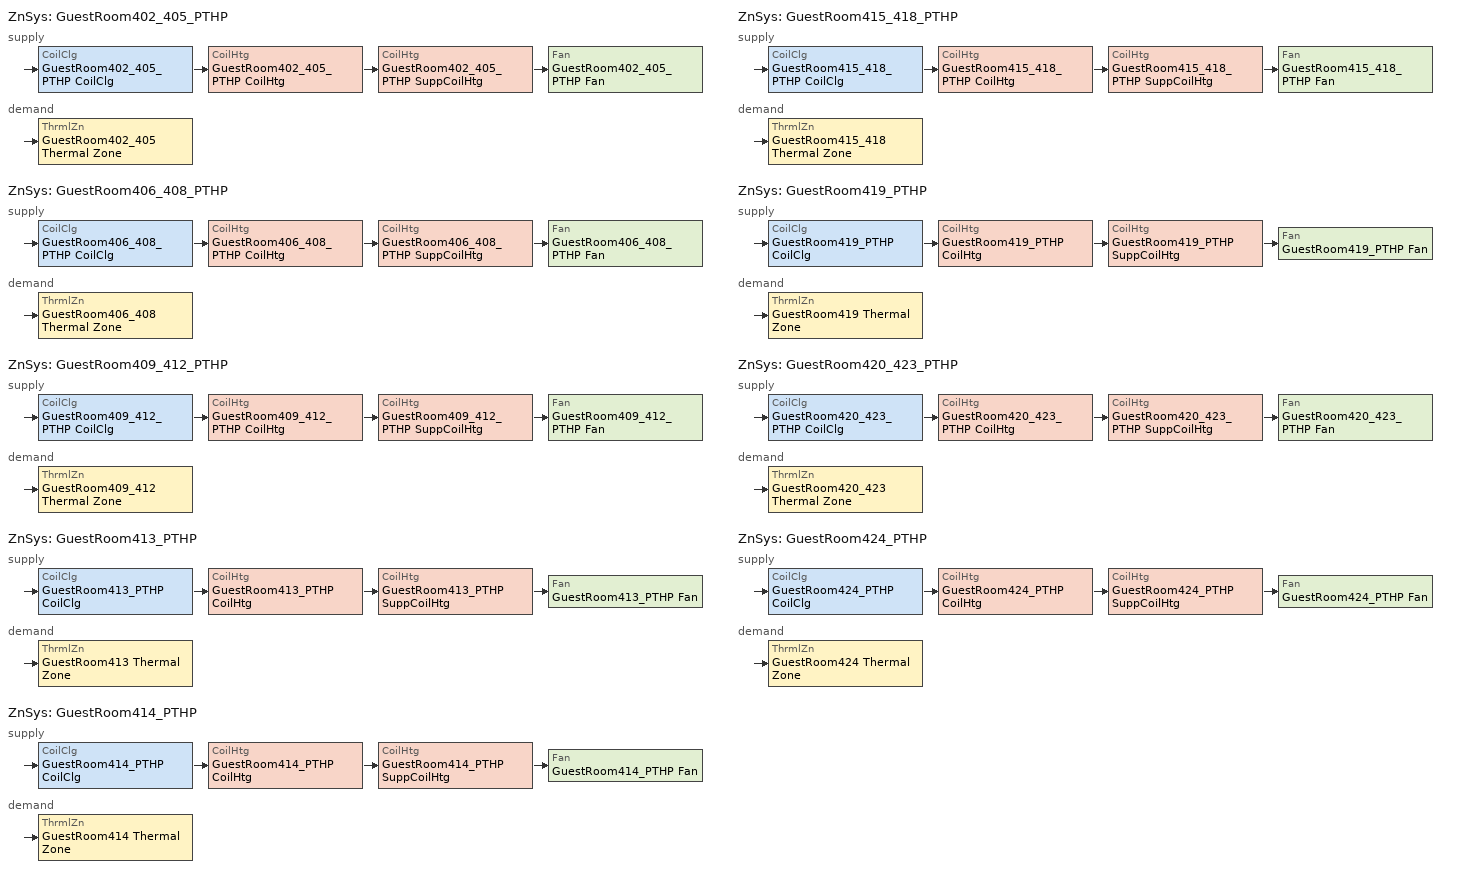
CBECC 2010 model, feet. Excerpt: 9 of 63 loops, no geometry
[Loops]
ZnSys 'GuestRoom402_405_PTHP'
 supply: CoilClg 'GuestRoom402_405_PTHP CoilClg' > CoilHtg 'GuestRoom402_405_PTHP CoilHtg' > CoilHtg 'GuestRoom402_405_PTHP SuppCoilHtg' > Fan 'GuestRoom402_405_PTHP Fan'
 demand: ThrmlZn 'GuestRoom402_405 Thermal Zone'
ZnSys 'GuestRoom406_408_PTHP'
 supply: CoilClg 'GuestRoom406_408_PTHP CoilClg' > CoilHtg 'GuestRoom406_408_PTHP CoilHtg' > CoilHtg 'GuestRoom406_408_PTHP SuppCoilHtg' > Fan 'GuestRoom406_408_PTHP Fan'
 demand: ThrmlZn 'GuestRoom406_408 Thermal Zone'
ZnSys 'GuestRoom409_412_PTHP'
 supply: CoilClg 'GuestRoom409_412_PTHP CoilClg' > CoilHtg 'GuestRoom409_412_PTHP CoilHtg' > CoilHtg 'GuestRoom409_412_PTHP SuppCoilHtg' > Fan 'GuestRoom409_412_PTHP Fan'
 demand: ThrmlZn 'GuestRoom409_412 Thermal Zone'
ZnSys 'GuestRoom413_PTHP'
 supply: CoilClg 'GuestRoom413_PTHP CoilClg' > CoilHtg 'GuestRoom413_PTHP CoilHtg' > CoilHtg 'GuestRoom413_PTHP SuppCoilHtg' > Fan 'GuestRoom413_PTHP Fan'
 demand: ThrmlZn 'GuestRoom413 Thermal Zone'
ZnSys 'GuestRoom414_PTHP'
 supply: CoilClg 'GuestRoom414_PTHP CoilClg' > CoilHtg 'GuestRoom414_PTHP CoilHtg' > CoilHtg 'GuestRoom414_PTHP SuppCoilHtg' > Fan 'GuestRoom414_PTHP Fan'
 demand: ThrmlZn 'GuestRoom414 Thermal Zone'
ZnSys 'GuestRoom415_418_PTHP'
 supply: CoilClg 'GuestRoom415_418_PTHP CoilClg' > CoilHtg 'GuestRoom415_418_PTHP CoilHtg' > CoilHtg 'GuestRoom415_418_PTHP SuppCoilHtg' > Fan 'GuestRoom415_418_PTHP Fan'
 demand: ThrmlZn 'GuestRoom415_418 Thermal Zone'
ZnSys 'GuestRoom419_PTHP'
 supply: CoilClg 'GuestRoom419_PTHP CoilClg' > CoilHtg 'GuestRoom419_PTHP CoilHtg' > CoilHtg 'GuestRoom419_PTHP SuppCoilHtg' > Fan 'GuestRoom419_PTHP Fan'
 demand: ThrmlZn 'GuestRoom419 Thermal Zone'
ZnSys 'GuestRoom420_423_PTHP'
 supply: CoilClg 'GuestRoom420_423_PTHP CoilClg' > CoilHtg 'GuestRoom420_423_PTHP CoilHtg' > CoilHtg 'GuestRoom420_423_PTHP SuppCoilHtg' > Fan 'GuestRoom420_423_PTHP Fan'
 demand: ThrmlZn 'GuestRoom420_423 Thermal Zone'
ZnSys 'GuestRoom424_PTHP'
 supply: CoilClg 'GuestRoom424_PTHP CoilClg' > CoilHtg 'GuestRoom424_PTHP CoilHtg' > CoilHtg 'GuestRoom424_PTHP SuppCoilHtg' > Fan 'GuestRoom424_PTHP Fan'
 demand: ThrmlZn 'GuestRoom424 Thermal Zone'
[ZnSys] Type=PTHP
Name | Cnt
GuestRoom402_405_PTHP; GuestRoom409_412_PTHP; GuestRoom415_418_PTHP; GuestRoom420_423_PTHP | 4
GuestRoom406_408_PTHP | 3
GuestRoom413_PTHP; GuestRoom414_PTHP; GuestRoom419_PTHP; GuestRoom424_PTHP
[CoilClg] Type=DirectExpansion
Name | Sys
GuestRoom402_405_PTHP CoilClg | GuestRoom402_405_PTHP
GuestRoom406_408_PTHP CoilClg | GuestRoom406_408_PTHP
GuestRoom409_412_PTHP CoilClg | GuestRoom409_412_PTHP
GuestRoom413_PTHP CoilClg | GuestRoom413_PTHP
GuestRoom414_PTHP CoilClg | GuestRoom414_PTHP
GuestRoom415_418_PTHP CoilClg | GuestRoom415_418_PTHP
GuestRoom419_PTHP CoilClg | GuestRoom419_PTHP
GuestRoom420_423_PTHP CoilClg | GuestRoom420_423_PTHP
GuestRoom424_PTHP CoilClg | GuestRoom424_PTHP
[CoilHtg]
Name | Sys | Type | HtPumpSuppCoilHtgRef
GuestRoom402_405_PTHP CoilHtg | GuestRoom402_405_PTHP | HeatPump | GuestRoom402_405_PTHP SuppCoilHtg
GuestRoom402_405_PTHP SuppCoilHtg | GuestRoom402_405_PTHP | Resistance
GuestRoom406_408_PTHP CoilHtg | GuestRoom406_408_PTHP | HeatPump | GuestRoom406_408_PTHP SuppCoilHtg
GuestRoom406_408_PTHP SuppCoilHtg | GuestRoom406_408_PTHP | Resistance
GuestRoom409_412_PTHP CoilHtg | GuestRoom409_412_PTHP | HeatPump | GuestRoom409_412_PTHP SuppCoilHtg
GuestRoom409_412_PTHP SuppCoilHtg | GuestRoom409_412_PTHP | Resistance
GuestRoom413_PTHP CoilHtg | GuestRoom413_PTHP | HeatPump | GuestRoom413_PTHP SuppCoilHtg
GuestRoom413_PTHP SuppCoilHtg | GuestRoom413_PTHP | Resistance
GuestRoom414_PTHP CoilHtg | GuestRoom414_PTHP | HeatPump | GuestRoom414_PTHP SuppCoilHtg
GuestRoom414_PTHP SuppCoilHtg | GuestRoom414_PTHP | Resistance
GuestRoom415_418_PTHP CoilHtg | GuestRoom415_418_PTHP | HeatPump | GuestRoom415_418_PTHP SuppCoilHtg
GuestRoom415_418_PTHP SuppCoilHtg | GuestRoom415_418_PTHP | Resistance
GuestRoom419_PTHP CoilHtg | GuestRoom419_PTHP | HeatPump | GuestRoom419_PTHP SuppCoilHtg
GuestRoom419_PTHP SuppCoilHtg | GuestRoom419_PTHP | Resistance
GuestRoom420_423_PTHP CoilHtg | GuestRoom420_423_PTHP | HeatPump | GuestRoom420_423_PTHP SuppCoilHtg
GuestRoom420_423_PTHP SuppCoilHtg | GuestRoom420_423_PTHP | Resistance
GuestRoom424_PTHP CoilHtg | GuestRoom424_PTHP | HeatPump | GuestRoom424_PTHP SuppCoilHtg
GuestRoom424_PTHP SuppCoilHtg | GuestRoom424_PTHP | Resistance
[Fan] CtrlMthd=ConstantVolume
Name | Sys
GuestRoom402_405_PTHP Fan | GuestRoom402_405_PTHP
GuestRoom406_408_PTHP Fan | GuestRoom406_408_PTHP
GuestRoom409_412_PTHP Fan | GuestRoom409_412_PTHP
GuestRoom413_PTHP Fan | GuestRoom413_PTHP
GuestRoom414_PTHP Fan | GuestRoom414_PTHP
GuestRoom415_418_PTHP Fan | GuestRoom415_418_PTHP
GuestRoom419_PTHP Fan | GuestRoom419_PTHP
GuestRoom420_423_PTHP Fan | GuestRoom420_423_PTHP
GuestRoom424_PTHP Fan | GuestRoom424_PTHP
